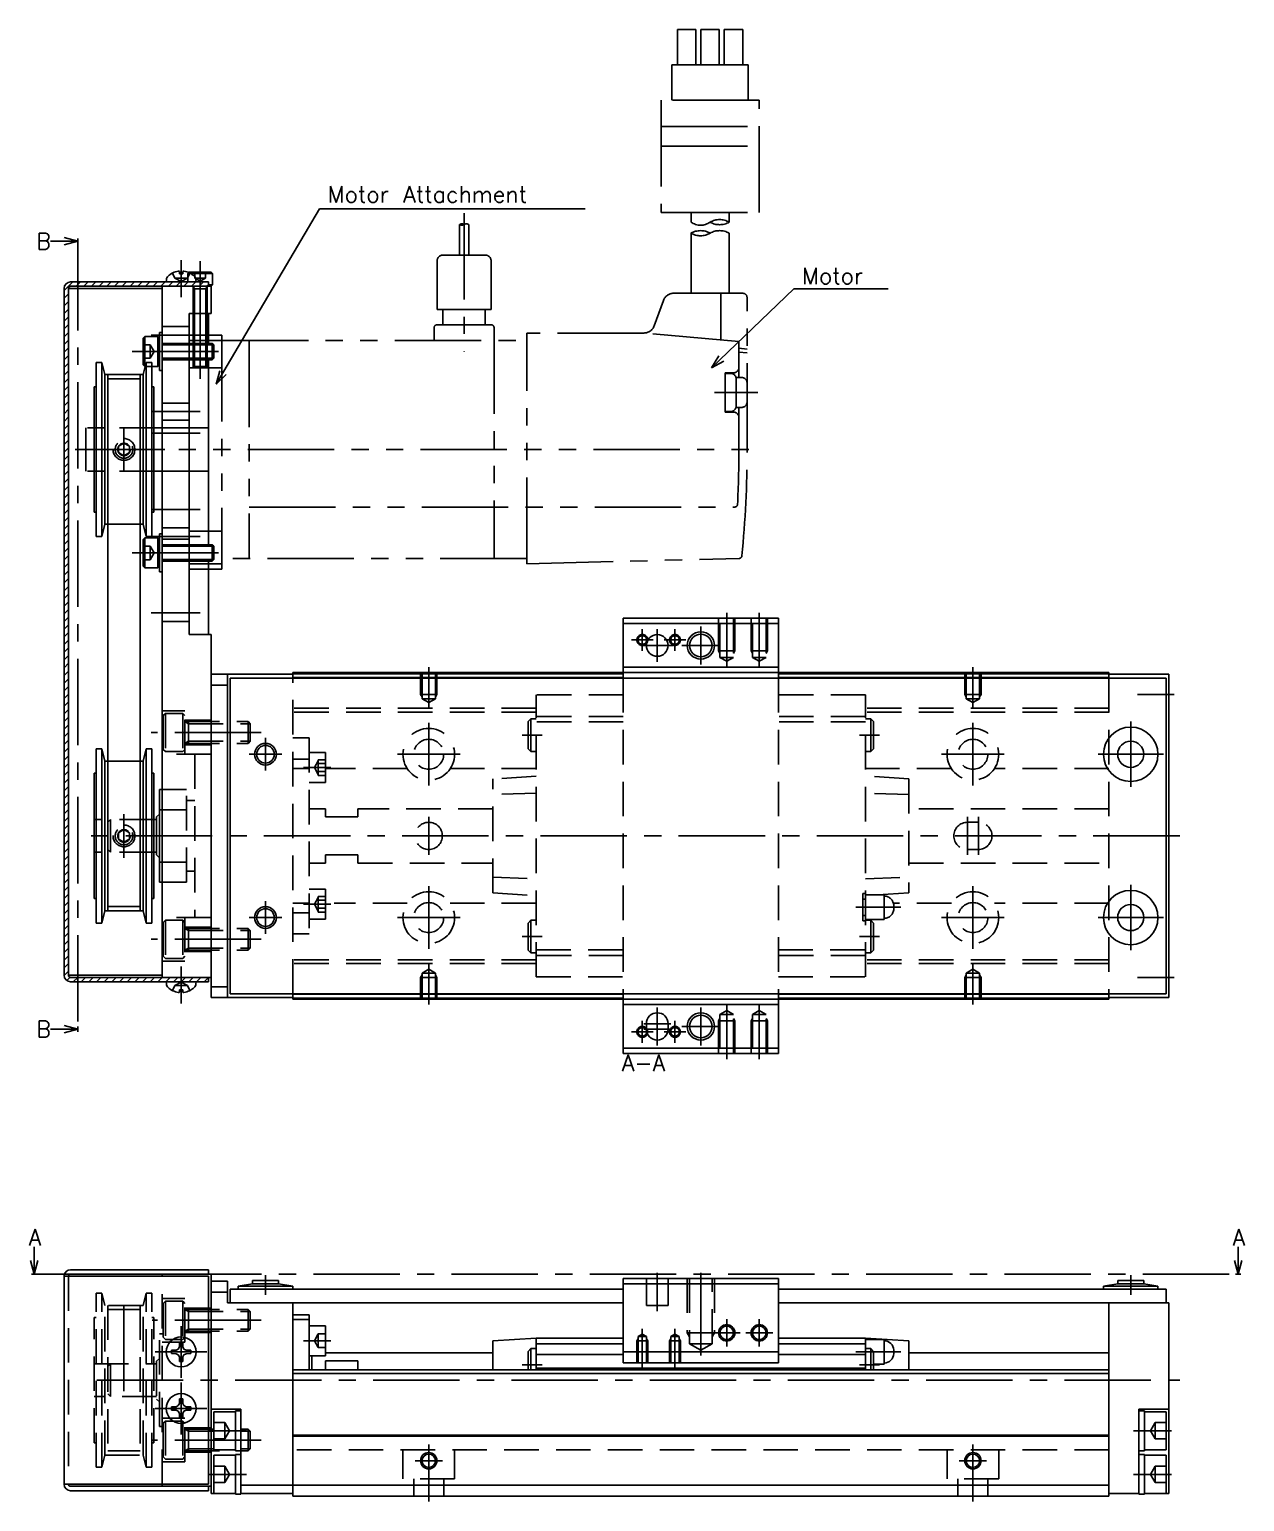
# Model space of a CAD drawing. Extents: x -2 to 470, y 292 to 579.
# Drawn here: x 246.4 to 469.7, y 309 to 579.5 of the extents above; entities that cross this region are included whole.
import ezdxf

# ---------------------------------------------------------------- set-up
doc = ezdxf.new("R2010")
doc.units = 0
doc.header["$LTSCALE"] = 0.5
for name, pattern in [('CENTER', [50.8, 31.75, -6.35, 6.35, -6.35]), ('DASHED', [19.05, 12.7, -6.35]), ('PHANTOM', [63.5, 31.75, -6.35, 6.35, -6.35, 6.35, -6.35])]:
    doc.linetypes.add(name, pattern=pattern)
doc.layers.get('0').update_dxf_attribs({"linetype": 'CONTINUOUS'})
for name, color, linetype in [('MSM_CENTER', 1, 'CENTER'), ('MSM_CONTINUOUS', 7, 'CONTINUOUS'), ('MSM_DASHED', 4, 'DASHED'), ('MSM_IMAGINARY', 6, 'PHANTOM'), ('MSM_NARROW', 5, 'CONTINUOUS'), ('MSM_PART_NUMBER', 7, 'CONTINUOUS')]:
    doc.layers.add(name, color=color, linetype=linetype)
doc.styles.get("Standard").update_dxf_attribs({"font": 'txt.shx', "height": 3, "bigfont": 'bigfont.shx'})

msp = doc.modelspace()

# ---------------------------------------------------------------- linework, layer by layer
for p, q in [((280.26, 325.5), (280.26, 318.5)), ((280.26, 317.5), (280.26, 310.5))]:
    msp.add_line(p, q)
at = {"layer": 'MSM_CENTER'}
for p, q in [((255.26, 540.06), (255.26, 396.3)), ((274.26, 537.06), (274.26, 530.3)), ((277.76, 536.9), (277.76, 515.3)), ((277.76, 523.3), (268.76, 523.3)), ((265.26, 520.3), (282.26, 520.3)), ((277.76, 509.3), (268.76, 509.3)), ((263.76, 506.3), (263.76, 498.3)), ((277.76, 505.3), (268.76, 505.3)), ((256.26, 502.3), (271.26, 502.3)), ((277.76, 491.3), (268.76, 491.3)), ((277.76, 486.3), (268.76, 486.3)), ((265.26, 483.3), (282.26, 483.3)), ((277.76, 472.3), (268.76, 472.3)), ((374.51, 462.39), (374.51, 472.3)), ((374.51, 471.7), (374.51, 462.99)), ((380.51, 462.39), (380.51, 472.3)), ((380.51, 471.7), (380.51, 462.99)), ((359.01, 465.3), (359.01, 469.3)), ((361.76, 463.3), (361.76, 469.3)), ((361.76, 464.2), (361.76, 468.4)), ((365.01, 465.3), (365.01, 469.3)), ((369.76, 462.8), (369.76, 469.8)), ((369.76, 463.67), (369.76, 468.92)), ((361.01, 467.3), (357.01, 467.3)), ((358.76, 466.3), (364.76, 466.3)), ((359.66, 466.3), (363.86, 466.3)), ((367.01, 467.3), (363.01, 467.3)), ((366.26, 466.3), (373.26, 466.3)), ((367.14, 466.3), (372.39, 466.3)), ((319.76, 462.3), (319.76, 454.79)), ((419.76, 462.3), (419.76, 454.79)), ((450.01, 457.3), (456.76, 457.3)), ((319.76, 452.05), (319.76, 440.55)), ((419.76, 452.05), (419.76, 440.55)), ((448.76, 440.3), (448.76, 452.3)), ((288.96, 450.3), (268.76, 450.3)), ((289.76, 443.3), (289.76, 449.3)), ((336.94, 449.8), (340.59, 449.8)), ((398.94, 449.8), (402.59, 449.8)), ((286.76, 446.3), (292.76, 446.3)), ((314.01, 446.3), (325.51, 446.3)), ((414.01, 446.3), (425.51, 446.3)), ((442.76, 446.3), (454.76, 446.3)), ((296.76, 443.85), (301.76, 443.85)), ((263.76, 435.3), (263.76, 427.3)), ((319.76, 427.8), (319.76, 434.8)), ((418.76, 427.8), (418.76, 434.8)), ((420.76, 427.8), (420.76, 434.8)), ((457.76, 431.3), (256.26, 431.3)), ((319.76, 410.55), (319.76, 422.05)), ((419.76, 410.55), (419.76, 422.05)), ((448.76, 410.3), (448.76, 422.3)), ((289.76, 419.3), (289.76, 413.3)), ((296.76, 418.74), (301.76, 418.74)), ((398.23, 418.2), (406.5, 418.2)), ((286.76, 416.3), (292.76, 416.3)), ((314.01, 416.3), (325.51, 416.3)), ((414.01, 416.3), (425.51, 416.3)), ((442.76, 416.3), (454.76, 416.3)), ((288.96, 412.3), (268.76, 412.3)), ((336.94, 412.8), (340.59, 412.8)), ((398.94, 412.8), (402.59, 412.8)), ((274.26, 400.54), (274.26, 407.3)), ((319.76, 400.3), (319.76, 407.81)), ((419.76, 400.3), (419.76, 407.81)), ((450.01, 405.3), (456.76, 405.3)), ((361.76, 392.8), (361.76, 399.8)), ((361.76, 393.7), (361.76, 398.9)), ((369.76, 392.8), (369.76, 399.8)), ((369.76, 393.67), (369.76, 398.92)), ((374.51, 400.21), (374.51, 390.3)), ((374.51, 399.61), (374.51, 390.9)), ((380.51, 400.21), (380.51, 390.3)), ((380.51, 399.61), (380.51, 390.9)), ((361.01, 395.3), (357.01, 395.3)), ((359.01, 393.3), (359.01, 397.3)), ((359.26, 396.8), (364.26, 396.8)), ((359.26, 395.8), (364.26, 395.8)), ((359.66, 396.8), (363.86, 396.8)), ((359.66, 395.8), (363.86, 395.8)), ((367.01, 395.3), (363.01, 395.3)), ((365.01, 393.3), (365.01, 397.3)), ((366.26, 396.3), (373.26, 396.3)), ((367.14, 396.3), (372.39, 396.3)), ((247.76, 350.8), (468.5, 350.8)), ((289.76, 350.6), (289.76, 347)), ((361.76, 344), (361.76, 351)), ((361.76, 350.25), (361.76, 344.75)), ((369.76, 351), (369.76, 335.81)), ((369.76, 350.66), (369.76, 336.15)), ((448.76, 350.6), (448.76, 347)), ((263.76, 329.3), (263.76, 347.05)), ((288.96, 342.3), (268.96, 342.3)), ((274.26, 341.25), (274.26, 331.75)), ((374.51, 337.5), (374.51, 342.5)), ((380.51, 337.5), (380.51, 342.5)), ((296.76, 338.55), (301.76, 338.55)), ((359.01, 340.76), (359.01, 333.5)), ((365.01, 340.76), (365.01, 333.5)), ((372.01, 340), (377.01, 340)), ((378.01, 340), (383.01, 340)), ((279.01, 336.5), (269.51, 336.5)), ((398.23, 336.5), (406.5, 336.5)), ((336.94, 334.1), (340.59, 334.1)), ((398.94, 334.1), (402.59, 334.1)), ((258.76, 331.3), (457.76, 331.3)), ((274.26, 330.85), (274.26, 321.35)), ((279.01, 326.1), (269.51, 326.1)), ((279.26, 322), (286.26, 322)), ((456.26, 322), (449.26, 322)), ((288.96, 320.3), (268.96, 320.3)), ((319.76, 319.5), (319.76, 309)), ((419.76, 319.5), (419.76, 309)), ((317.26, 316.5), (322.26, 316.5)), ((417.26, 316.5), (422.26, 316.5)), ((279.26, 314), (286.26, 314)), ((456.26, 314), (449.26, 314))]:
    msp.add_line(p, q, dxfattribs=at)
at = {"layer": 'MSM_CONTINUOUS'}
for p, q in [((252.76, 541.23), (255.26, 540.56)), ((255.26, 541.06), (255.26, 540.06)), ((255.26, 540.56), (250.26, 540.56)), ((255.26, 540.56), (252.76, 539.89)), ((279.26, 533.1), (253.96, 533.1)), ((271.55, 533.5), (271.51, 533.1)), ((273.93, 534.98), (273.95, 534.6)), ((273.95, 534.6), (274.58, 534.6)), ((274.59, 534.98), (274.58, 534.6)), ((275.67, 534.81), (275.76, 534.9)), ((275.76, 534.9), (279.76, 534.9)), ((280.01, 534.65), (275.98, 534.65)), ((276.98, 533.5), (277.01, 533.1)), ((279.26, 533.1), (279.26, 532.3)), ((279.76, 534.9), (280.01, 534.65)), ((280.01, 534.65), (280.01, 532.55)), ((252.76, 531.9), (252.76, 405.7)), ((253.56, 531.9), (253.56, 405.7)), ((253.56, 531.9), (270.76, 531.9)), ((279.76, 532.3), (253.96, 532.3)), ((270.76, 405.3), (270.76, 532.3)), ((280.01, 532.55), (279.26, 532.55)), ((279.76, 532.3), (280.01, 532.55)), ((279.76, 532.3), (279.76, 527.3)), ((275.76, 527.3), (279.76, 527.3)), ((275.76, 527.3), (275.76, 468.3)), ((276.46, 527.3), (276.46, 521.8)), ((279.06, 527.3), (279.06, 521.8)), ((279.26, 527.3), (279.26, 521.8)), ((267.26, 522.75), (267.56, 523.05)), ((267.26, 522.75), (267.26, 517.85)), ((267.56, 523.05), (269.96, 523.05)), ((267.56, 523.05), (267.56, 517.55)), ((269.96, 517.55), (269.96, 523.05)), ((270.26, 522.75), (269.96, 523.05)), ((270.76, 523.8), (270.26, 523.8)), ((270.26, 516.8), (270.26, 523.8)), ((275.76, 521.8), (279.99, 521.8)), ((279.99, 518.8), (279.99, 521.8)), ((279.99, 521.8), (280.26, 521.53)), ((280.26, 521.53), (280.26, 519.07)), ((258.62, 518.3), (258.62, 486.3)), ((259.66, 518.3), (258.62, 518.3)), ((259.66, 518.3), (259.66, 486.3)), ((260.26, 516.05), (259.66, 518.3)), ((267.86, 518.3), (267.26, 516.05)), ((267.56, 517.55), (267.26, 517.85)), ((267.56, 517.55), (267.66, 517.55)), ((267.86, 518.3), (267.86, 486.3)), ((268.9, 518.3), (267.86, 518.3)), ((268.9, 518.3), (268.9, 486.3)), ((268.9, 517.55), (269.96, 517.55)), ((270.26, 517.85), (269.96, 517.55)), ((270.26, 516.8), (270.76, 516.8)), ((275.76, 518.8), (279.99, 518.8)), ((276.46, 518.8), (276.46, 517.54)), ((279.06, 517.54), (276.46, 517.54)), ((276.7, 517.3), (276.46, 517.54)), ((278.82, 517.3), (276.7, 517.3)), ((278.82, 517.3), (279.06, 517.54)), ((279.06, 518.8), (279.06, 517.54)), ((279.26, 518.8), (279.26, 484.8)), ((280.26, 519.07), (279.99, 518.8)), ((267.26, 516.05), (260.26, 516.05)), ((260.26, 516.05), (260.26, 488.55)), ((260.76, 516.05), (260.76, 417.55)), ((266.76, 516.05), (266.76, 417.55)), ((267.26, 516.05), (267.26, 488.55)), ((258.26, 513.8), (258.26, 490.8)), ((258.62, 513.8), (258.26, 513.8)), ((269.26, 513.8), (268.9, 513.8)), ((269.26, 513.8), (269.26, 490.8)), ((258.26, 490.8), (258.62, 490.8)), ((268.9, 490.8), (269.26, 490.8)), ((259.66, 486.3), (260.26, 488.55)), ((260.26, 488.55), (260.76, 488.55)), ((266.76, 488.55), (267.26, 488.55)), ((267.26, 488.55), (267.86, 486.3)), ((258.62, 486.3), (259.66, 486.3)), ((267.26, 485.75), (267.56, 486.05)), ((267.26, 485.75), (267.26, 480.85)), ((267.56, 486.05), (269.96, 486.05)), ((267.56, 486.05), (267.56, 480.55)), ((267.86, 486.3), (268.9, 486.3)), ((269.96, 480.55), (269.96, 486.05)), ((270.26, 485.75), (269.96, 486.05)), ((270.76, 486.8), (270.26, 486.8)), ((270.26, 479.8), (270.26, 486.8)), ((275.76, 484.8), (279.99, 484.8)), ((279.99, 481.8), (279.99, 484.8)), ((279.99, 484.8), (280.26, 484.53)), ((280.26, 484.53), (280.26, 482.07)), ((275.76, 481.8), (279.99, 481.8)), ((279.26, 481.8), (279.26, 468.3)), ((280.26, 482.07), (279.99, 481.8)), ((267.56, 480.55), (267.26, 480.85)), ((267.56, 480.55), (269.96, 480.55)), ((270.26, 480.85), (269.96, 480.55)), ((270.26, 479.8), (270.76, 479.8)), ((355.51, 460.3), (355.51, 471.3)), ((355.51, 471.3), (384.01, 471.3)), ((384.01, 460.3), (384.01, 471.3)), ((275.76, 468.3), (279.76, 468.3)), ((279.76, 468.3), (279.76, 401.6)), ((355.51, 470.3), (384.01, 470.3)), ((294.76, 461), (279.76, 461)), ((282.76, 461), (282.76, 401.6)), ((455.26, 460.3), (283.26, 460.3)), ((283.26, 402.3), (283.26, 460.3)), ((444.76, 461.3), (294.76, 461.3)), ((294.76, 460.3), (294.76, 461.3)), ((355.51, 461.1), (294.76, 461.1)), ((355.51, 460.4), (294.76, 460.4)), ((355.51, 462.3), (384.01, 462.3)), ((444.76, 461.1), (384.01, 461.1)), ((444.76, 460.4), (384.01, 460.4)), ((444.76, 461.3), (444.76, 460.3)), ((455.76, 461), (444.76, 461)), ((455.26, 402.3), (455.26, 460.3)), ((455.76, 461), (455.76, 401.6)), ((282.76, 459), (279.76, 459)), ((258.62, 447.3), (258.62, 415.3)), ((259.66, 447.3), (258.62, 447.3)), ((259.66, 447.3), (259.66, 415.3)), ((260.26, 445.05), (259.66, 447.3)), ((267.86, 447.3), (267.26, 445.05)), ((267.86, 447.3), (267.86, 415.3)), ((268.9, 447.3), (267.86, 447.3)), ((268.9, 447.3), (268.9, 415.3)), ((260.26, 445.05), (260.26, 417.55)), ((260.76, 445.05), (260.26, 445.05)), ((267.26, 445.05), (266.76, 445.05)), ((267.26, 445.05), (267.26, 417.55)), ((258.26, 442.8), (258.26, 419.8)), ((258.62, 442.8), (258.26, 442.8)), ((269.26, 442.8), (268.9, 442.8)), ((269.26, 442.8), (269.26, 419.8)), ((270.76, 439.8), (270.26, 439.8)), ((270.26, 422.8), (270.26, 439.8)), ((270.26, 436.12), (270.76, 436.12)), ((269.26, 434.3), (269.76, 434.3)), ((270.26, 435.3), (269.76, 434.8)), ((269.76, 434.8), (269.76, 427.8)), ((269.76, 428.3), (269.26, 428.3)), ((269.76, 427.8), (270.26, 427.3)), ((270.26, 426.48), (270.76, 426.48)), ((270.76, 422.8), (270.26, 422.8)), ((258.26, 419.8), (258.62, 419.8)), ((268.9, 419.8), (269.26, 419.8)), ((259.66, 415.3), (260.26, 417.55)), ((260.26, 417.55), (267.26, 417.55)), ((267.26, 417.55), (267.86, 415.3)), ((258.62, 415.3), (259.66, 415.3)), ((267.86, 415.3), (268.9, 415.3)), ((253.56, 405.7), (270.76, 405.7)), ((253.96, 405.3), (279.76, 405.3)), ((253.96, 404.5), (279.26, 404.5)), ((271.55, 404.1), (271.51, 404.5)), ((276.98, 404.1), (277.01, 404.5)), ((279.26, 405.3), (279.26, 404.5)), ((282.76, 403.6), (279.76, 403.6)), ((273.93, 402.62), (273.95, 403)), ((274.58, 403), (273.95, 403)), ((274.59, 402.62), (274.58, 403)), ((294.76, 401.6), (279.76, 401.6)), ((455.26, 402.3), (283.26, 402.3)), ((294.76, 401.3), (294.76, 402.3)), ((355.51, 402.2), (294.76, 402.2)), ((355.51, 401.5), (294.76, 401.5)), ((444.76, 401.3), (294.76, 401.3)), ((355.51, 402.3), (355.51, 391.3)), ((384.01, 402.3), (384.01, 391.3)), ((444.76, 402.2), (384.01, 402.2)), ((444.76, 401.5), (384.01, 401.5)), ((444.76, 402.3), (444.76, 401.3)), ((455.76, 401.6), (444.76, 401.6)), ((355.51, 400.3), (384.01, 400.3)), ((255.26, 395.8), (250.26, 395.8)), ((252.76, 396.47), (255.26, 395.8)), ((255.26, 395.8), (252.76, 395.13)), ((255.26, 396.3), (255.26, 395.3)), ((359.76, 396.8), (359.76, 395.8)), ((363.76, 395.8), (363.76, 396.8)), ((355.51, 392.3), (384.01, 392.3)), ((355.51, 391.3), (384.01, 391.3)), ((247.26, 350.8), (247.26, 355.8)), ((468.5, 350.8), (468.5, 355.8)), ((247.26, 350.8), (246.59, 353.3)), ((247.93, 353.3), (247.26, 350.8)), ((468.5, 350.8), (467.83, 353.3)), ((469.17, 353.3), (468.5, 350.8)), ((247.76, 350.8), (246.76, 350.8)), ((252.76, 350.4), (279.26, 350.4)), ((252.76, 350.4), (252.76, 312.2)), ((253.96, 351.6), (279.26, 351.6)), ((253.96, 350.8), (279.76, 350.8)), ((270.76, 350.4), (270.76, 350.8)), ((279.26, 350.8), (279.26, 351.6)), ((279.26, 350.4), (279.26, 312.2)), ((279.76, 350.8), (279.76, 310.5)), ((282.76, 349.5), (279.76, 349.5)), ((282.76, 345.5), (282.76, 349.5)), ((287.36, 349), (284.76, 348.6)), ((287.36, 349.6), (287.36, 349)), ((292.16, 349.6), (287.36, 349.6)), ((292.16, 349), (287.36, 349)), ((292.16, 349), (292.16, 349.6)), ((294.76, 348.6), (292.16, 349)), ((355.51, 350), (384.01, 350)), ((355.51, 334.5), (355.51, 350)), ((355.51, 349), (384.01, 349)), ((384.01, 334.5), (384.01, 350)), ((446.36, 349), (443.76, 348.6)), ((446.36, 349.6), (446.36, 349)), ((451.16, 349.6), (446.36, 349.6)), ((451.16, 349), (446.36, 349)), ((451.16, 349), (451.16, 349.6)), ((453.76, 348.6), (451.16, 349)), ((469, 350.8), (468, 350.8)), ((282.76, 347.5), (279.76, 347.5)), ((355.51, 348), (283.26, 348)), ((283.26, 348), (283.26, 345.5)), ((284.76, 348.6), (284.76, 348)), ((294.76, 348.6), (284.76, 348.6)), ((294.76, 348), (294.76, 348.6)), ((455.26, 348), (384.01, 348)), ((443.76, 348.6), (443.76, 348)), ((453.76, 348.6), (443.76, 348.6)), ((453.76, 348), (453.76, 348.6)), ((455.26, 345.5), (455.26, 348)), ((355.51, 345.5), (282.76, 345.5)), ((294.76, 345.5), (294.76, 310)), ((455.76, 345.5), (384.01, 345.5)), ((444.76, 345.5), (444.76, 310)), ((455.76, 345.5), (455.76, 310.5)), ((297.76, 343.3), (294.76, 343.3)), ((297.76, 342.45), (294.76, 342.45)), ((297.76, 343.3), (297.76, 333.2)), ((300.76, 341.3), (297.76, 341.3)), ((300.76, 341.3), (300.76, 335.8)), ((273.93, 337.42), (273.95, 338.27)), ((274.59, 337.42), (274.58, 338.27)), ((331.51, 338.5), (339.51, 339)), ((331.51, 333.2), (331.51, 338.5)), ((339.51, 339), (355.51, 339)), ((339.51, 339), (339.51, 333.2)), ((384.01, 339), (400.01, 339)), ((400.01, 339), (400.01, 333.2)), ((400.01, 339), (408.01, 338.5)), ((403.46, 338.75), (400.01, 338.75)), ((403.46, 338.75), (403.46, 334.25)), ((408.01, 338.5), (408.01, 333.2)), ((273.34, 336.83), (272.49, 336.82)), ((273.34, 336.17), (272.49, 336.18)), ((273.34, 336.83), (273.74, 337.02)), ((273.34, 336.17), (273.74, 335.98)), ((273.93, 337.42), (273.74, 337.02)), ((273.93, 335.58), (273.74, 335.98)), ((273.93, 335.58), (273.95, 334.73)), ((274.59, 335.58), (274.58, 334.73)), ((274.59, 337.42), (274.78, 337.02)), ((274.59, 335.58), (274.78, 335.98)), ((275.19, 336.83), (274.78, 337.02)), ((275.19, 336.17), (274.78, 335.98)), ((275.19, 336.83), (276.03, 336.82)), ((275.19, 336.17), (276.03, 336.18)), ((297.76, 335.8), (300.76, 335.8)), ((298.26, 333.2), (298.26, 335.8)), ((300.76, 336.3), (331.51, 336.3)), ((338.51, 337.1), (338.01, 336.6)), ((338.01, 336.6), (338.01, 333.2)), ((339.51, 337.1), (338.51, 337.1)), ((338.51, 337.1), (338.51, 333.2)), ((339.51, 338), (355.51, 338)), ((339.51, 336), (355.51, 336)), ((355.51, 336.5), (384.01, 336.5)), ((384.01, 338), (400.01, 338)), ((384.01, 336), (400.01, 336)), ((401.01, 337.1), (400.01, 337.1)), ((401.51, 336.6), (401.01, 337.1)), ((401.01, 337.1), (401.01, 333.2)), ((401.51, 336.6), (401.51, 333.2)), ((405.21, 336.8), (405.21, 336.2)), ((408.01, 336.3), (444.76, 336.3)), ((444.76, 333.2), (294.76, 333.2)), ((300.76, 334.87), (306.76, 334.87)), ((300.76, 334.87), (300.76, 333.2)), ((306.76, 334.87), (306.76, 333.2)), ((339.51, 333.5), (400.01, 333.5)), ((355.51, 334.5), (384.01, 334.5)), ((401.51, 334.25), (403.46, 334.25)), ((444.76, 332.5), (294.76, 332.5)), ((273.93, 327.02), (273.95, 327.87)), ((274.59, 327.02), (274.58, 327.87)), ((273.34, 326.43), (272.49, 326.42)), ((273.34, 325.77), (272.49, 325.78)), ((273.34, 326.43), (273.74, 326.62)), ((273.34, 325.77), (273.74, 325.58)), ((273.93, 327.02), (273.74, 326.62)), ((273.93, 325.18), (273.74, 325.58)), ((273.93, 325.18), (273.95, 324.33)), ((274.59, 325.18), (274.58, 324.33)), ((274.59, 327.02), (274.78, 326.62)), ((274.59, 325.18), (274.78, 325.58)), ((275.19, 326.43), (274.78, 326.62)), ((275.19, 325.77), (274.78, 325.58)), ((275.19, 326.43), (276.03, 326.42)), ((275.19, 325.77), (276.03, 325.78)), ((285.26, 326), (279.76, 326)), ((284.26, 325.5), (280.26, 325.5)), ((285.26, 325.65), (284.26, 325.65)), ((284.26, 325.65), (284.26, 318.35)), ((285.26, 326), (285.26, 310.35)), ((455.76, 326), (450.26, 326)), ((450.26, 326), (450.26, 310.35)), ((451.26, 325.65), (450.26, 325.65)), ((451.26, 325.65), (451.26, 318.35)), ((455.26, 325.5), (451.26, 325.5)), ((455.26, 325.5), (455.26, 318.5)), ((444.76, 321.2), (294.76, 321.2)), ((444.76, 321), (294.76, 321)), ((280.26, 318.5), (284.26, 318.5)), ((284.26, 317.5), (280.26, 317.5)), ((284.26, 318.35), (285.26, 318.35)), ((285.26, 317.65), (284.26, 317.65)), ((284.26, 317.65), (284.26, 310.35)), ((450.26, 318.35), (451.26, 318.35)), ((451.26, 317.65), (450.26, 317.65)), ((451.26, 318.5), (455.26, 318.5)), ((451.26, 317.65), (451.26, 310.35)), ((455.26, 317.5), (451.26, 317.5)), ((455.26, 317.5), (455.26, 310.5)), ((252.76, 312.2), (279.26, 312.2)), ((253.96, 311.8), (279.76, 311.8)), ((270.76, 311.8), (270.76, 312.2)), ((279.26, 311), (279.26, 311.8)), ((444.76, 312), (285.26, 312)), ((253.96, 311), (279.26, 311)), ((284.26, 310.5), (279.76, 310.5)), ((284.26, 310.35), (285.26, 310.35)), ((294.76, 310.5), (285.26, 310.5)), ((444.76, 310), (294.76, 310)), ((450.26, 310.5), (444.76, 310.5)), ((450.26, 310.35), (451.26, 310.35)), ((451.26, 310.5), (455.76, 310.5))]:
    msp.add_line(p, q, dxfattribs=at)
for centre, radius in [((361.76, 466.3), 2), ((369.76, 466.3), 2.07), ((448.76, 446.3), 5), ((289.76, 446.3), 1.62), ((448.76, 446.3), 2.4), ((448.76, 416.3), 5), ((289.76, 416.3), 1.62), ((448.76, 416.3), 2.4), ((369.76, 396.3), 2.07), ((374.51, 340), 1.23), ((380.51, 340), 1.23), ((274.26, 336.5), 2.75), ((274.26, 326.1), 2.75), ((319.76, 316.5), 1.23), ((419.76, 316.5), 1.23)]:
    msp.add_circle(centre, radius, dxfattribs=at)
for centre, radius, start, end in [((253.96, 531.9), 1.2, 90, 180), ((272.54, 533.42), 1, 133.4267, 175), ((274.26, 531.6), 3.5, 98.5396, 133.4267), ((273.73, 534.78), 0.284, 44.1872, 87.0617), ((274.8, 534.78), 0.284, 92.9383, 135.8128), ((274.26, 531.6), 3.5, 46.5733, 81.4604), ((275.98, 533.42), 1, 5, 46.5733), ((253.96, 531.9), 0.4, 90, 180), ((253.96, 405.7), 1.2, 180, 270), ((253.96, 405.7), 0.4, 180, 270), ((272.54, 404.18), 1, 185, 226.5733), ((274.26, 406), 3.5, 226.5733, 261.4604), ((274.26, 406), 3.5, 278.5396, 313.4267), ((275.98, 404.18), 1, 313.4267, 355), ((273.73, 402.82), 0.284, 272.9383, 315.8128), ((274.8, 402.82), 0.284, 224.1872, 267.0617), ((361.76, 396.8), 2, 0, 180), ((361.76, 395.8), 2, 180, 0), ((253.96, 350.4), 1.2, 90, 180), ((253.96, 350.4), 0.4, 90, 180), ((274.26, 336.5), 1.8, 79.8876, 100.1124), ((403.46, 336.8), 1.75, 0, 90), ((274.26, 336.5), 1.8, 169.8876, 190.1124), ((274.26, 336.5), 1.8, 349.8876, 10.1124), ((403.46, 336.2), 1.75, 270, 0), ((274.26, 336.5), 1.8, 259.8876, 280.1124), ((274.26, 326.1), 1.8, 79.8876, 100.1124), ((274.26, 326.1), 1.8, 169.8876, 190.1124), ((274.26, 326.1), 1.8, 349.8876, 10.1124), ((274.26, 326.1), 1.8, 259.8876, 280.1124), ((253.96, 312.2), 1.2, 180, 270), ((253.96, 312.2), 0.4, 180, 270)]:
    msp.add_arc(centre, radius, start, end, dxfattribs=at)
at = {"layer": 'MSM_DASHED'}
for p, q in [((272.65, 534.71), (273.12, 533.77)), ((274.26, 533.17), (273.12, 533.77)), ((273.12, 533.77), (275.41, 533.77)), ((274.26, 533.17), (275.41, 533.77)), ((275.87, 534.71), (275.41, 533.77)), ((275.51, 534.65), (275.67, 534.81)), ((275.51, 534.65), (275.51, 533.1)), ((275.98, 534.65), (275.51, 534.65)), ((276.76, 533.8), (276.76, 534.9)), ((276.76, 533.8), (278.76, 533.8)), ((277.76, 533.22), (276.76, 533.8)), ((277.76, 534.9), (277.76, 533.8)), ((278.76, 533.8), (277.76, 533.22)), ((278.76, 533.8), (278.76, 534.9)), ((276.46, 532.2), (276.46, 527.3)), ((279.06, 531.81), (276.46, 531.81)), ((276.7, 531.81), (276.7, 527.3)), ((278.82, 531.81), (278.82, 527.3)), ((279.06, 532.2), (279.06, 527.3)), ((270.76, 524.9), (275.76, 524.9)), ((267.26, 521.55), (268.56, 521.55)), ((267.26, 520.3), (268.56, 520.3)), ((268.56, 521.55), (268.56, 519.05)), ((268.56, 521.55), (269.28, 520.3)), ((269.28, 520.3), (268.56, 519.05)), ((270.76, 521.8), (275.76, 521.8)), ((270.76, 521.55), (270.8, 521.53)), ((270.8, 521.8), (270.8, 518.8)), ((270.8, 521.53), (275.76, 521.53)), ((267.26, 519.05), (268.56, 519.05)), ((267.66, 517.55), (268.9, 517.55)), ((270.76, 519.05), (270.8, 519.07)), ((270.76, 518.8), (275.76, 518.8)), ((270.8, 519.07), (275.76, 519.07)), ((260.76, 515.29), (266.76, 515.29)), ((270.76, 510.8), (275.76, 510.8)), ((269.26, 506.3), (258.26, 506.3)), ((270.76, 507.7), (275.76, 507.7)), ((263.76, 503.45), (262.76, 502.88)), ((264.76, 502.88), (263.76, 503.45)), ((262.76, 502.88), (262.76, 501.72)), ((262.76, 501.72), (263.76, 501.15)), ((263.76, 501.15), (264.76, 501.72)), ((264.76, 501.72), (264.76, 502.88)), ((269.26, 498.3), (258.26, 498.3)), ((260.76, 488.55), (266.76, 488.55)), ((270.76, 487.9), (275.76, 487.9)), ((267.26, 484.55), (268.56, 484.55)), ((268.56, 484.55), (268.56, 482.05)), ((268.56, 484.55), (269.28, 483.3)), ((270.76, 485.8), (275.76, 485.8)), ((270.76, 484.8), (275.76, 484.8)), ((270.76, 484.55), (270.8, 484.53)), ((270.8, 484.8), (270.8, 481.8)), ((270.8, 484.53), (275.76, 484.53)), ((267.26, 483.3), (268.56, 483.3)), ((267.26, 482.05), (268.56, 482.05)), ((269.28, 483.3), (268.56, 482.05)), ((270.76, 482.05), (270.8, 482.07)), ((270.76, 481.8), (275.76, 481.8)), ((270.8, 482.07), (275.76, 482.07)), ((270.76, 470.7), (275.76, 470.7)), ((373.01, 471.3), (373.01, 465.3)), ((373.28, 464.1), (373.28, 471.3)), ((375.74, 471.3), (375.74, 464.1)), ((376.01, 471.3), (376.01, 465.3)), ((379.01, 471.3), (379.01, 465.3)), ((379.28, 464.1), (379.28, 471.3)), ((381.74, 471.3), (381.74, 464.1)), ((382.01, 471.3), (382.01, 465.3)), ((376.01, 465.3), (373.01, 465.3)), ((373.28, 464.83), (373.01, 465.3)), ((375.74, 464.83), (376.01, 465.3)), ((382.01, 465.3), (379.01, 465.3)), ((379.28, 464.83), (379.01, 465.3)), ((381.74, 464.83), (382.01, 465.3)), ((375.74, 464.1), (373.28, 464.1)), ((374.51, 463.39), (373.28, 464.1)), ((375.74, 464.1), (374.51, 463.39)), ((381.74, 464.1), (379.28, 464.1)), ((380.51, 463.39), (379.28, 464.1)), ((381.74, 464.1), (380.51, 463.39)), ((294.76, 402.3), (294.76, 460.3)), ((318.26, 461.3), (318.26, 457.3)), ((318.53, 456.5), (318.53, 461.3)), ((320.99, 461.3), (320.99, 456.5)), ((321.26, 461.3), (321.26, 457.3)), ((355.51, 460.3), (355.51, 402.3)), ((384.01, 460.3), (384.01, 402.3)), ((418.26, 461.3), (418.26, 457.3)), ((418.53, 456.5), (418.53, 461.3)), ((420.99, 461.3), (420.99, 456.5)), ((421.26, 461.3), (421.26, 457.3)), ((444.76, 460.3), (444.76, 402.3)), ((318.53, 456.83), (318.26, 457.3)), ((318.26, 457.3), (321.26, 457.3)), ((320.99, 456.83), (321.26, 457.3)), ((355.51, 457.2), (339.51, 457.2)), ((339.51, 405.4), (339.51, 457.2)), ((400.01, 457.2), (384.01, 457.2)), ((400.01, 405.4), (400.01, 457.2)), ((418.53, 456.83), (418.26, 457.3)), ((418.26, 457.3), (421.26, 457.3)), ((420.99, 456.83), (421.26, 457.3)), ((339.51, 454.75), (294.76, 454.75)), ((318.53, 456.5), (320.99, 456.5)), ((319.76, 455.79), (318.53, 456.5)), ((320.99, 456.5), (319.76, 455.79)), ((444.76, 454.75), (400.01, 454.75)), ((418.53, 456.5), (420.99, 456.5)), ((419.76, 455.79), (418.53, 456.5)), ((420.99, 456.5), (419.76, 455.79)), ((274.96, 454.3), (270.76, 454.3)), ((270.96, 453.4), (271.36, 453.8)), ((270.96, 453.4), (270.96, 447.2)), ((271.36, 453.8), (274.56, 453.8)), ((271.36, 453.8), (271.36, 446.8)), ((274.56, 453.8), (274.56, 446.8)), ((274.96, 453.4), (274.56, 453.8)), ((274.96, 446.3), (274.96, 454.3)), ((274.96, 452.55), (279.76, 452.55)), ((274.96, 452.3), (286.58, 452.3)), ((274.96, 452.3), (275.62, 451.92)), ((275.62, 452.3), (275.62, 448.3)), ((275.62, 451.92), (286.96, 451.92)), ((286.58, 448.3), (286.58, 452.3)), ((286.96, 451.92), (286.58, 452.3)), ((286.96, 448.68), (286.96, 451.92)), ((339.51, 454.05), (294.76, 454.05)), ((338.51, 452.8), (338.01, 452.3)), ((338.01, 452.3), (338.01, 447.3)), ((339.51, 452.8), (338.51, 452.8)), ((338.51, 452.8), (338.51, 446.8)), ((355.51, 453.25), (339.51, 453.25)), ((355.51, 452.25), (339.51, 452.25)), ((400.01, 453.25), (384.01, 453.25)), ((400.01, 452.25), (384.01, 452.25)), ((444.76, 454.05), (400.01, 454.05)), ((401.01, 452.8), (400.01, 452.8)), ((401.51, 452.3), (401.01, 452.8)), ((401.01, 452.8), (401.01, 446.8)), ((401.51, 452.3), (401.51, 447.3)), ((297.76, 449.3), (294.76, 449.3)), ((297.76, 449.3), (297.76, 413.3)), ((279.76, 446.3), (270.76, 446.3)), ((271.36, 446.8), (270.96, 447.2)), ((271.36, 446.8), (274.56, 446.8)), ((274.56, 446.8), (274.96, 447.2)), ((274.96, 448.3), (275.62, 448.68)), ((274.96, 448.3), (286.58, 448.3)), ((274.96, 448.05), (279.76, 448.05)), ((275.62, 448.68), (286.96, 448.68)), ((276.76, 446.3), (276.76, 416.3)), ((286.58, 448.3), (286.96, 448.68)), ((300.76, 446.6), (297.76, 446.6)), ((300.76, 446.6), (300.76, 441.1)), ((338.01, 447.3), (338.51, 446.8)), ((338.51, 446.8), (339.51, 446.8)), ((400.01, 446.8), (401.01, 446.8)), ((401.01, 446.8), (401.51, 447.3)), ((266.76, 445.05), (260.76, 445.05)), ((297.76, 445.43), (294.76, 445.43)), ((297.76, 443.68), (294.76, 443.68)), ((299.46, 445.1), (298.74, 443.85)), ((299.46, 442.6), (298.74, 443.85)), ((299.46, 445.3), (300.76, 445.3)), ((299.46, 445.3), (299.46, 442.41)), ((299.46, 444.58), (300.76, 444.58)), ((315.81, 443.66), (300.76, 443.66)), ((339.51, 443.66), (323.71, 443.66)), ((415.81, 443.66), (400.01, 443.66)), ((444.76, 443.66), (423.71, 443.66)), ((297.76, 441.1), (300.76, 441.1)), ((299.46, 443.13), (300.76, 443.13)), ((299.46, 442.41), (300.76, 442.41)), ((339.51, 442.3), (331.51, 441.77)), ((331.51, 420.83), (331.51, 441.77)), ((408.01, 441.77), (400.01, 442.3)), ((408.01, 441.77), (408.01, 420.83)), ((275.26, 439.8), (270.76, 439.8)), ((275.26, 422.8), (275.26, 439.8)), ((339.51, 439.16), (331.51, 438.9)), ((408.01, 438.9), (400.01, 439.16)), ((270.76, 436.12), (275.26, 436.12)), ((276.76, 437.8), (275.26, 437.8)), ((300.76, 436.3), (297.76, 436.3)), ((300.76, 436.3), (300.76, 434.8)), ((306.76, 436.3), (306.76, 434.8)), ((331.51, 436.3), (306.76, 436.3)), ((444.76, 436.3), (408.01, 436.3)), ((269.26, 434.3), (258.26, 434.3)), ((261.26, 434.3), (260.76, 433.8)), ((261.26, 428.3), (261.26, 434.3)), ((306.76, 434.8), (300.76, 434.8)), ((420.76, 433.8), (418.76, 433.8)), ((263.76, 432.45), (262.76, 431.88)), ((262.76, 431.88), (262.76, 430.72)), ((262.76, 430.72), (263.76, 430.15)), ((264.76, 431.88), (263.76, 432.45)), ((263.76, 430.15), (264.76, 430.72)), ((264.76, 430.72), (264.76, 431.88)), ((269.26, 428.3), (258.26, 428.3)), ((260.76, 428.8), (261.26, 428.3)), ((300.76, 427.8), (306.76, 427.8)), ((300.76, 427.8), (300.76, 426.3)), ((306.76, 427.8), (306.76, 426.3)), ((418.76, 428.8), (420.76, 428.8)), ((270.76, 426.48), (275.26, 426.48)), ((276.76, 424.8), (275.26, 424.8)), ((297.76, 426.3), (300.76, 426.3)), ((306.76, 426.3), (331.51, 426.3)), ((408.01, 426.3), (444.76, 426.3)), ((275.26, 422.8), (270.76, 422.8)), ((331.51, 423.7), (339.51, 423.44)), ((400.01, 423.44), (408.01, 423.7)), ((300.76, 421.49), (297.76, 421.49)), ((299.46, 419.99), (298.74, 418.74)), ((299.46, 420.19), (300.76, 420.19)), ((299.46, 420.19), (299.46, 417.3)), ((299.46, 419.47), (300.76, 419.47)), ((300.76, 421.49), (300.76, 415.99)), ((331.51, 420.83), (339.51, 420.3)), ((399.51, 420.7), (400.01, 420.7)), ((399.51, 415.7), (399.51, 420.7)), ((400.01, 419.7), (399.51, 419.7)), ((403.46, 420.45), (400.01, 420.45)), ((402.27, 420.45), (408.01, 420.83)), ((403.46, 420.45), (403.46, 415.95)), ((260.76, 418.31), (266.76, 418.31)), ((297.76, 418.92), (294.76, 418.92)), ((297.76, 417.17), (294.76, 417.17)), ((299.46, 417.49), (298.74, 418.74)), ((299.46, 418.02), (300.76, 418.02)), ((299.46, 417.3), (300.76, 417.3)), ((315.81, 418.94), (302.36, 418.94)), ((339.51, 418.94), (323.71, 418.94)), ((399.51, 416.7), (400.01, 416.7)), ((415.81, 418.94), (405.15, 418.94)), ((405.21, 418.5), (405.21, 417.9)), ((444.76, 418.94), (423.71, 418.94)), ((279.76, 416.3), (270.76, 416.3)), ((270.96, 415.4), (271.36, 415.8)), ((270.96, 415.4), (270.96, 409.2)), ((271.36, 415.8), (274.56, 415.8)), ((271.36, 415.8), (271.36, 408.8)), ((274.56, 415.8), (274.56, 408.8)), ((274.96, 415.4), (274.56, 415.8)), ((274.96, 416.3), (274.96, 408.3)), ((274.96, 414.55), (279.76, 414.55)), ((274.96, 414.3), (286.58, 414.3)), ((274.96, 414.3), (275.62, 413.92)), ((275.62, 414.3), (275.62, 410.3)), ((275.62, 413.92), (286.96, 413.92)), ((286.58, 410.3), (286.58, 414.3)), ((286.96, 413.92), (286.58, 414.3)), ((286.96, 410.68), (286.96, 413.92)), ((297.76, 415.99), (300.76, 415.99)), ((338.51, 415.8), (338.01, 415.3)), ((338.01, 415.3), (338.01, 410.3)), ((338.51, 415.8), (338.51, 409.8)), ((339.51, 415.8), (338.51, 415.8)), ((399.51, 415.7), (400.01, 415.7)), ((400.01, 415.95), (403.46, 415.95)), ((401.01, 415.8), (400.01, 415.8)), ((401.01, 415.8), (401.01, 409.8)), ((401.51, 415.3), (401.01, 415.8)), ((401.51, 415.3), (401.51, 410.3)), ((294.76, 413.3), (297.76, 413.3)), ((271.36, 408.8), (270.96, 409.2)), ((271.36, 408.8), (274.56, 408.8)), ((274.56, 408.8), (274.96, 409.2)), ((274.96, 410.3), (275.62, 410.68)), ((274.96, 410.3), (286.58, 410.3)), ((274.96, 410.05), (279.76, 410.05)), ((275.62, 410.68), (286.96, 410.68)), ((286.58, 410.3), (286.96, 410.68)), ((339.51, 408.55), (294.76, 408.55)), ((338.01, 410.3), (338.51, 409.8)), ((338.51, 409.8), (339.51, 409.8)), ((339.51, 410.35), (355.51, 410.35)), ((355.51, 409.35), (339.51, 409.35)), ((384.01, 410.35), (400.01, 410.35)), ((400.01, 409.35), (384.01, 409.35)), ((400.01, 409.8), (401.01, 409.8)), ((444.76, 408.55), (400.01, 408.55)), ((401.01, 409.8), (401.51, 410.3)), ((274.96, 408.3), (270.76, 408.3)), ((339.51, 407.85), (294.76, 407.85)), ((318.53, 405.77), (318.26, 405.3)), ((319.76, 406.81), (318.53, 406.1)), ((318.53, 406.1), (318.53, 401.3)), ((318.53, 406.1), (320.99, 406.1)), ((320.99, 406.1), (319.76, 406.81)), ((320.99, 401.3), (320.99, 406.1)), ((320.99, 405.77), (321.26, 405.3)), ((444.76, 407.85), (400.01, 407.85)), ((418.53, 405.77), (418.26, 405.3)), ((419.76, 406.81), (418.53, 406.1)), ((418.53, 406.1), (418.53, 401.3)), ((418.53, 406.1), (420.99, 406.1)), ((420.99, 406.1), (419.76, 406.81)), ((420.99, 401.3), (420.99, 406.1)), ((420.99, 405.77), (421.26, 405.3)), ((272.65, 402.89), (273.12, 403.83)), ((274.26, 404.43), (273.12, 403.83)), ((275.41, 403.83), (273.12, 403.83)), ((274.26, 404.43), (275.41, 403.83)), ((275.87, 402.89), (275.41, 403.83)), ((318.26, 401.3), (318.26, 405.3)), ((318.26, 405.3), (321.26, 405.3)), ((321.26, 401.3), (321.26, 405.3)), ((339.51, 405.4), (355.51, 405.4)), ((384.01, 405.4), (400.01, 405.4)), ((418.26, 401.3), (418.26, 405.3)), ((418.26, 405.3), (421.26, 405.3)), ((421.26, 401.3), (421.26, 405.3)), ((373.28, 397.77), (373.01, 397.3)), ((374.51, 399.21), (373.28, 398.5)), ((375.74, 398.5), (373.28, 398.5)), ((373.28, 398.5), (373.28, 391.3)), ((375.74, 398.5), (374.51, 399.21)), ((375.74, 391.3), (375.74, 398.5)), ((375.74, 397.77), (376.01, 397.3)), ((379.28, 397.77), (379.01, 397.3)), ((380.51, 399.21), (379.28, 398.5)), ((381.74, 398.5), (379.28, 398.5)), ((379.28, 398.5), (379.28, 391.3)), ((381.74, 398.5), (380.51, 399.21)), ((381.74, 391.3), (381.74, 398.5)), ((381.74, 397.77), (382.01, 397.3)), ((376.01, 397.3), (373.01, 397.3)), ((373.01, 391.3), (373.01, 397.3)), ((376.01, 391.3), (376.01, 397.3)), ((382.01, 397.3), (379.01, 397.3)), ((379.01, 391.3), (379.01, 397.3)), ((382.01, 391.3), (382.01, 397.3)), ((253.56, 350.4), (253.56, 312.2)), ((270.76, 312.2), (270.76, 350.4)), ((359.76, 345), (359.76, 350)), ((363.76, 345), (363.76, 350)), ((367.26, 350), (367.26, 340)), ((367.69, 350), (367.69, 338)), ((371.83, 338), (371.83, 350)), ((372.26, 350), (372.26, 340)), ((259.66, 347.3), (258.62, 347.3)), ((258.62, 315.3), (258.62, 347.3)), ((259.66, 315.3), (259.66, 347.3)), ((260.26, 345.05), (259.66, 347.3)), ((267.86, 347.3), (267.26, 345.05)), ((268.9, 347.3), (267.86, 347.3)), ((267.86, 315.3), (267.86, 347.3)), ((268.9, 315.3), (268.9, 347.3)), ((274.96, 346.3), (270.76, 346.3)), ((274.96, 338.3), (274.96, 346.3)), ((267.26, 345.05), (260.26, 345.05)), ((260.26, 317.55), (260.26, 345.05)), ((260.76, 345.05), (260.76, 317.55)), ((260.76, 344.29), (266.76, 344.29)), ((266.76, 345.05), (266.76, 317.55)), ((267.26, 317.55), (267.26, 345.05)), ((270.96, 345.4), (271.36, 345.8)), ((270.96, 345.4), (270.96, 339.2)), ((271.36, 345.8), (271.36, 338.8)), ((271.36, 345.8), (274.56, 345.8)), ((274.96, 345.4), (274.56, 345.8)), ((274.56, 345.8), (274.56, 338.8)), ((274.96, 344.55), (279.76, 344.55)), ((274.96, 344.3), (286.58, 344.3)), ((274.96, 344.3), (275.62, 343.92)), ((275.62, 344.3), (275.62, 340.3)), ((275.62, 343.92), (286.96, 343.92)), ((286.58, 340.3), (286.58, 344.3)), ((286.96, 343.92), (286.58, 344.3)), ((286.96, 340.68), (286.96, 343.92)), ((359.76, 345), (363.76, 345)), ((258.26, 319.8), (258.26, 342.8)), ((258.62, 342.8), (258.26, 342.8)), ((269.26, 342.8), (268.9, 342.8)), ((269.26, 319.8), (269.26, 342.8)), ((270.76, 339.8), (270.26, 339.8)), ((270.26, 322.8), (270.26, 339.8)), ((274.96, 338.3), (270.76, 338.3)), ((271.36, 338.8), (270.96, 339.2)), ((271.36, 338.8), (274.56, 338.8)), ((274.56, 338.8), (274.96, 339.2)), ((274.96, 340.3), (275.62, 340.68)), ((274.96, 340.3), (286.58, 340.3)), ((274.96, 340.05), (279.76, 340.05)), ((275.62, 340.68), (286.96, 340.68)), ((286.58, 340.3), (286.96, 340.68)), ((299.46, 339.8), (298.74, 338.55)), ((299.46, 337.3), (298.74, 338.55)), ((299.46, 339.8), (300.76, 339.8)), ((299.46, 339.8), (299.46, 337.3)), ((299.46, 338.55), (300.76, 338.55)), ((358.23, 338.87), (358.01, 338.5)), ((360.01, 338.5), (358.01, 338.5)), ((358.01, 334.5), (358.01, 338.5)), ((359.01, 339.76), (358.23, 339.31)), ((359.79, 339.31), (358.23, 339.31)), ((358.23, 339.31), (358.23, 334.5)), ((359.79, 339.31), (359.01, 339.76)), ((359.79, 334.5), (359.79, 339.31)), ((359.79, 338.87), (360.01, 338.5)), ((360.01, 334.5), (360.01, 338.5)), ((364.23, 338.87), (364.01, 338.5)), ((366.01, 338.5), (364.01, 338.5)), ((364.01, 334.5), (364.01, 338.5)), ((365.01, 339.76), (364.23, 339.31)), ((365.79, 339.31), (364.23, 339.31)), ((364.23, 339.31), (364.23, 334.5)), ((365.79, 339.31), (365.01, 339.76)), ((365.79, 334.5), (365.79, 339.31)), ((365.79, 338.87), (366.01, 338.5)), ((366.01, 334.5), (366.01, 338.5)), ((372.26, 340), (367.26, 340)), ((367.69, 339.25), (367.26, 340)), ((371.83, 339.25), (372.26, 340)), ((299.46, 337.3), (300.76, 337.3)), ((371.83, 338), (367.69, 338)), ((367.69, 338), (369.76, 336.81)), ((369.76, 336.81), (371.83, 338)), ((258.26, 334.3), (269.76, 334.3)), ((261.26, 334.3), (260.76, 333.8)), ((261.26, 328.3), (261.26, 334.3)), ((270.26, 335.3), (269.76, 334.8)), ((269.76, 334.8), (269.76, 327.8)), ((269.76, 328.3), (258.26, 328.3)), ((260.76, 328.8), (261.26, 328.3)), ((269.76, 327.8), (270.26, 327.3)), ((270.76, 322.8), (270.26, 322.8)), ((274.96, 324.3), (270.76, 324.3)), ((270.96, 323.4), (271.36, 323.8)), ((270.96, 323.4), (270.96, 317.2)), ((271.36, 323.8), (271.36, 316.8)), ((271.36, 323.8), (274.56, 323.8)), ((274.96, 323.4), (274.56, 323.8)), ((274.56, 323.8), (274.56, 316.8)), ((274.96, 316.3), (274.96, 324.3)), ((274.96, 322.55), (279.76, 322.55)), ((274.96, 322.3), (280.26, 322.3)), ((274.96, 322.3), (275.62, 321.92)), ((275.62, 322.3), (275.62, 318.3)), ((275.62, 321.92), (280.26, 321.92)), ((282.26, 323.5), (280.26, 323.5)), ((282.26, 322), (280.26, 322)), ((282.26, 320.5), (282.26, 323.5)), ((282.26, 323.5), (283.13, 322)), ((282.26, 320.5), (283.13, 322)), ((285.26, 322.3), (286.58, 322.3)), ((285.26, 321.92), (286.96, 321.92)), ((286.58, 318.3), (286.58, 322.3)), ((286.58, 322.3), (286.96, 321.92)), ((286.96, 318.68), (286.96, 321.92)), ((453.26, 323.5), (452.4, 322)), ((453.26, 320.5), (452.4, 322)), ((453.26, 320.5), (453.26, 323.5)), ((453.26, 323.5), (455.26, 323.5)), ((453.26, 322), (455.26, 322)), ((258.26, 319.8), (258.62, 319.8)), ((268.9, 319.8), (269.26, 319.8)), ((282.26, 320.5), (280.26, 320.5)), ((453.26, 320.5), (455.26, 320.5)), ((259.66, 315.3), (260.26, 317.55)), ((260.26, 317.55), (267.26, 317.55)), ((260.76, 318.31), (266.76, 318.31)), ((267.26, 317.55), (267.86, 315.3)), ((271.36, 316.8), (270.96, 317.2)), ((271.36, 316.8), (274.56, 316.8)), ((274.56, 316.8), (274.96, 317.2)), ((274.96, 318.3), (275.62, 318.68)), ((274.96, 318.3), (286.58, 318.3)), ((274.96, 318.05), (279.76, 318.05)), ((275.62, 318.68), (280.26, 318.68)), ((285.26, 318.68), (286.96, 318.68)), ((286.58, 318.3), (286.96, 318.68)), ((444.76, 318.5), (294.76, 318.5)), ((315.01, 318.5), (315.01, 313.2)), ((324.51, 313.2), (324.51, 318.5)), ((415.01, 318.5), (415.01, 313.2)), ((424.51, 313.2), (424.51, 318.5)), ((258.62, 315.3), (259.66, 315.3)), ((267.86, 315.3), (268.9, 315.3)), ((274.96, 316.3), (270.76, 316.3)), ((282.26, 315.5), (280.26, 315.5)), ((282.26, 314), (280.26, 314)), ((282.26, 312.5), (282.26, 315.5)), ((282.26, 315.5), (283.13, 314)), ((282.26, 312.5), (283.13, 314)), ((453.26, 315.5), (452.4, 314)), ((453.26, 312.5), (452.4, 314)), ((453.26, 312.5), (453.26, 315.5)), ((453.26, 315.5), (455.26, 315.5)), ((453.26, 314), (455.26, 314)), ((282.26, 312.5), (280.26, 312.5)), ((324.51, 313.2), (315.01, 313.2)), ((317.01, 313.2), (317.01, 310)), ((322.51, 310), (322.51, 313.2)), ((424.51, 313.2), (415.01, 313.2)), ((417.01, 313.2), (417.01, 310)), ((422.51, 310), (422.51, 313.2)), ((453.26, 312.5), (455.26, 312.5))]:
    msp.add_line(p, q, dxfattribs=at)
for centre, radius in [((263.76, 502.3), 2), ((263.76, 502.3), 1.62), ((263.76, 502.3), 1.15), ((359.01, 467.3), 1), ((359.01, 467.3), 0.784), ((365.01, 467.3), 1), ((365.01, 467.3), 0.784), ((319.76, 446.3), 4.75), ((319.76, 446.3), 2.75), ((419.76, 446.3), 4.75), ((419.76, 446.3), 2.75), ((263.76, 431.3), 2), ((263.76, 431.3), 1.62), ((319.76, 431.3), 2.5), ((263.76, 431.3), 1.15), ((319.76, 416.3), 4.75), ((419.76, 416.3), 4.75), ((319.76, 416.3), 2.75), ((419.76, 416.3), 2.75), ((359.01, 395.3), 1), ((359.01, 395.3), 0.784), ((365.01, 395.3), 1), ((365.01, 395.3), 0.784)]:
    msp.add_circle(centre, radius, dxfattribs=at)
for centre, radius, start, end in [((276.36, 532.2), 0.1, 0, 90), ((279.16, 532.2), 0.1, 90, 180), ((418.76, 431.3), 2.5, 90, 270), ((420.76, 431.3), 2.5, 270, 90), ((403.46, 418.5), 1.75, 0, 90), ((403.46, 417.9), 1.75, 270, 0)]:
    msp.add_arc(centre, radius, start, end, dxfattribs=at)
at = {"layer": 'MSM_IMAGINARY'}
for p, q in [((365.46, 579.48), (368.86, 579.48)), ((365.46, 579.48), (365.46, 572.98)), ((368.86, 579.48), (368.86, 572.98)), ((369.76, 579.48), (373.16, 579.48)), ((369.76, 579.48), (369.76, 572.98)), ((373.16, 579.48), (373.16, 572.98)), ((374.06, 579.48), (377.46, 579.48)), ((374.06, 572.98), (374.06, 579.48)), ((377.46, 579.48), (377.46, 572.98)), ((364.46, 572.98), (378.46, 572.98)), ((364.46, 566.48), (364.46, 572.98)), ((378.46, 572.98), (378.46, 566.48)), ((362.46, 566.48), (362.46, 545.86)), ((380.46, 566.48), (362.46, 566.48)), ((380.46, 545.86), (380.46, 566.48)), ((362.46, 561.63), (380.46, 561.63)), ((362.46, 558.03), (380.46, 558.03)), ((326.26, 545.75), (326.26, 520.3)), ((362.46, 545.86), (380.46, 545.86)), ((367.96, 545.86), (367.96, 544.07)), ((374.96, 544.07), (374.96, 545.86)), ((325.41, 543.64), (325.41, 538)), ((327.11, 538), (327.11, 543.64)), ((367.96, 531), (367.96, 542.04)), ((374.96, 531), (374.96, 542.04)), ((321.31, 537), (321.31, 528)), ((322.31, 538), (330.21, 538)), ((331.21, 537), (331.21, 528)), ((377.46, 531), (364.76, 531)), ((373.46, 522.46), (373.46, 531)), ((378.26, 502.3), (378.26, 530.2)), ((321.31, 528), (331.21, 528)), ((322.36, 528), (322.36, 525.2)), ((330.16, 528), (330.16, 525.2)), ((362.88, 529.68), (361.18, 525.02)), ((277.76, 525.3), (277.76, 515.3)), ((321.26, 525.2), (331.26, 525.2)), ((275.76, 480.3), (275.76, 523.3)), ((275.76, 523.3), (281.76, 523.3)), ((275.76, 522.3), (281.76, 522.3)), ((276.46, 523.3), (276.46, 517.3)), ((276.7, 523.3), (276.7, 517.3)), ((278.82, 523.3), (278.82, 517.3)), ((279.06, 523.3), (279.06, 517.3)), ((281.76, 523.3), (281.76, 480.3)), ((281.76, 522.3), (337.76, 522.3)), ((286.76, 522.3), (286.76, 482.3)), ((320.76, 524.7), (320.76, 522.3)), ((331.76, 524.7), (331.76, 482.3)), ((337.76, 481.3), (337.76, 523.7)), ((359.3, 523.7), (337.76, 523.7)), ((376.76, 522.17), (359.3, 523.7)), ((376.76, 515.53), (376.76, 522.17)), ((378.26, 520.76), (376.76, 520.89)), ((378.26, 520.06), (376.76, 520.19)), ((275.76, 517.3), (281.76, 517.3)), ((279.26, 487.3), (279.26, 517.3)), ((374.26, 516.38), (375.76, 516.38)), ((374.26, 509.18), (374.26, 516.38)), ((375.26, 516.28), (374.26, 516.28)), ((376.23, 515.53), (377.26, 515.53)), ((376.26, 510.28), (376.26, 515.28)), ((372.26, 512.78), (380.26, 512.78)), ((374.26, 509.28), (375.26, 509.28)), ((375.76, 509.18), (374.26, 509.18)), ((377.26, 510.03), (376.26, 510.03)), ((376.76, 502.3), (376.76, 510.03)), ((279.26, 506.3), (256.76, 506.3)), ((256.76, 506.3), (256.76, 498.3)), ((254.76, 502.3), (380.26, 502.3)), ((279.26, 498.3), (256.76, 498.3)), ((286.76, 491.73), (376, 491.73)), ((275.76, 487.3), (281.76, 487.3)), ((337.76, 482.3), (281.76, 482.3)), ((337.76, 481.3), (376.82, 482.29)), ((275.76, 481.3), (281.76, 481.3)), ((275.76, 480.3), (281.76, 480.3))]:
    msp.add_line(p, q, dxfattribs=at)
for centre, radius, start, end in [((325.84, 542.9), 0.85, 60.001, 119.999), ((326.69, 542.9), 0.85, 59.9987, 119.999), ((369.71, 546.51), 3, 234.3132, 305.6839), ((373.21, 541.04), 3.5, 60.0014, 120.0014), ((373.21, 547.1), 3.5, 240.0015, 300.0015), ((325.84, 544.37), 0.85, 240.001, 299.999), ((369.71, 539.01), 3.5, 60.0014, 120.1319), ((369.71, 545.07), 3.5, 239.871, 300), ((373.21, 539.01), 3.5, 60.0637, 120), ((322.31, 537), 1, 90, 180), ((330.21, 537), 1, 360, 90), ((364.76, 529), 2, 90, 160), ((377.46, 530.2), 0.8, 360, 90), ((321.26, 524.7), 0.5, 90, 180), ((331.26, 524.7), 0.5, 360, 90), ((359.3, 525.7), 2, 270, 340), ((375.76, 517.38), 1, 270, 0), ((375.26, 515.28), 1, 360, 90), ((377.26, 514.53), 1, 360, 90), ((375.26, 510.28), 1, 270, 360), ((375.76, 508.18), 1, 1.7094, 90), ((377.26, 511.03), 1, 270, 360), ((178.26, 502.3), 198.5, 357.0836, 0), ((178.26, 502.3), 200, 354.3874, 0), ((376, 492.23), 0.5, 270, 357.0836), ((376.8, 482.79), 0.5, 271.4503, 354.3874)]:
    msp.add_arc(centre, radius, start, end, dxfattribs=at)
at = {"layer": 'MSM_NARROW'}
for p, q in [((252.76, 531.51), (254.35, 533.1)), ((254.97, 532.3), (255.77, 533.1)), ((256.38, 532.3), (257.18, 533.1)), ((257.79, 532.3), (258.59, 533.1)), ((259.21, 532.3), (260.01, 533.1)), ((260.62, 532.3), (261.42, 533.1)), ((262.04, 532.3), (262.84, 533.1)), ((263.45, 532.3), (264.25, 533.1)), ((264.87, 532.3), (265.67, 533.1)), ((266.28, 532.3), (267.08, 533.1)), ((267.69, 532.3), (268.49, 533.1)), ((269.11, 532.3), (269.91, 533.1)), ((270.52, 532.3), (271.32, 533.1)), ((271.94, 532.3), (272.74, 533.1)), ((273.35, 532.3), (274.15, 533.1)), ((274.77, 532.3), (275.57, 533.1)), ((276.18, 532.3), (276.98, 533.1)), ((277.59, 532.3), (278.39, 533.1)), ((252.76, 530.09), (253.56, 530.89)), ((276.45, 532.25), (276.7, 531.81)), ((279.07, 532.25), (278.82, 531.81)), ((279.01, 532.3), (279.26, 532.55)), ((252.76, 528.68), (253.56, 529.48)), ((252.76, 527.27), (253.56, 528.07)), ((252.76, 525.85), (253.56, 526.65)), ((252.76, 524.44), (253.56, 525.24)), ((276.7, 527.3), (276.7, 521.8)), ((278.82, 527.3), (278.82, 521.8)), ((252.76, 523.02), (253.56, 523.82)), ((252.76, 521.61), (253.56, 522.41)), ((252.76, 520.2), (253.56, 521)), ((252.76, 518.78), (253.56, 519.58)), ((275.76, 521.53), (280.26, 521.53)), ((252.76, 517.37), (253.56, 518.17)), ((252.76, 515.95), (253.56, 516.75)), ((275.76, 519.07), (280.26, 519.07)), ((276.7, 518.8), (276.7, 517.3)), ((278.82, 518.8), (278.82, 517.3)), ((252.76, 514.54), (253.56, 515.34)), ((252.76, 513.12), (253.56, 513.92)), ((252.76, 511.71), (253.56, 512.51)), ((252.76, 510.3), (253.56, 511.1)), ((252.76, 508.88), (253.56, 509.68)), ((252.76, 507.47), (253.56, 508.27)), ((252.76, 506.05), (253.56, 506.85)), ((252.76, 504.64), (253.56, 505.44)), ((252.76, 503.22), (253.56, 504.02)), ((252.76, 501.81), (253.56, 502.61)), ((252.76, 500.4), (253.56, 501.2)), ((252.76, 498.98), (253.56, 499.78)), ((252.76, 497.57), (253.56, 498.37)), ((252.76, 496.15), (253.56, 496.95)), ((252.76, 494.74), (253.56, 495.54)), ((252.76, 493.33), (253.56, 494.13)), ((252.76, 491.91), (253.56, 492.71)), ((252.76, 490.5), (253.56, 491.3)), ((252.76, 489.08), (253.56, 489.88)), ((252.76, 487.67), (253.56, 488.47)), ((252.76, 486.25), (253.56, 487.05)), ((252.76, 484.84), (253.56, 485.64)), ((252.76, 483.43), (253.56, 484.23)), ((275.76, 484.53), (280.26, 484.53)), ((252.76, 482.01), (253.56, 482.81)), ((275.76, 482.07), (280.26, 482.07)), ((252.76, 480.6), (253.56, 481.4)), ((252.76, 479.18), (253.56, 479.98)), ((252.76, 477.77), (253.56, 478.57)), ((252.76, 476.35), (253.56, 477.15)), ((252.76, 474.94), (253.56, 475.74)), ((252.76, 473.53), (253.56, 474.33)), ((252.76, 472.11), (253.56, 472.91)), ((252.76, 470.7), (253.56, 471.5)), ((252.76, 469.28), (253.56, 470.08)), ((252.76, 467.87), (253.56, 468.67)), ((252.76, 466.46), (253.56, 467.26)), ((252.76, 465.04), (253.56, 465.84)), ((252.76, 463.63), (253.56, 464.43)), ((252.76, 462.21), (253.56, 463.01)), ((252.76, 460.8), (253.56, 461.6)), ((252.76, 459.38), (253.56, 460.18)), ((252.76, 457.97), (253.56, 458.77)), ((252.76, 456.56), (253.56, 457.36)), ((252.76, 455.14), (253.56, 455.94)), ((252.76, 453.73), (253.56, 454.53)), ((252.76, 452.31), (253.56, 453.11)), ((252.76, 450.9), (253.56, 451.7)), ((252.76, 449.48), (253.56, 450.28)), ((252.76, 448.07), (253.56, 448.87)), ((252.76, 446.66), (253.56, 447.46)), ((252.76, 445.24), (253.56, 446.04)), ((252.76, 443.83), (253.56, 444.63)), ((252.76, 442.41), (253.56, 443.21)), ((252.76, 441), (253.56, 441.8)), ((252.76, 439.59), (253.56, 440.39)), ((252.76, 438.17), (253.56, 438.97)), ((252.76, 436.76), (253.56, 437.56)), ((252.76, 435.34), (253.56, 436.14)), ((252.76, 433.93), (253.56, 434.73)), ((252.76, 432.51), (253.56, 433.31)), ((252.76, 431.1), (253.56, 431.9)), ((252.76, 429.69), (253.56, 430.49)), ((252.76, 428.27), (253.56, 429.07)), ((252.76, 426.86), (253.56, 427.66)), ((252.76, 425.44), (253.56, 426.24)), ((252.76, 424.03), (253.56, 424.83)), ((252.76, 422.61), (253.56, 423.41)), ((252.76, 421.2), (253.56, 422)), ((252.76, 419.79), (253.56, 420.59)), ((252.76, 418.37), (253.56, 419.17)), ((252.76, 416.96), (253.56, 417.76)), ((252.76, 415.54), (253.56, 416.34)), ((252.76, 414.13), (253.56, 414.93)), ((252.76, 412.71), (253.56, 413.51)), ((252.76, 411.3), (253.56, 412.1)), ((252.76, 409.89), (253.56, 410.69)), ((252.76, 408.47), (253.56, 409.27)), ((252.76, 407.06), (253.56, 407.86)), ((252.76, 405.65), (253.56, 406.44)), ((253.26, 404.73), (253.85, 405.32)), ((254.45, 404.5), (255.25, 405.3)), ((255.86, 404.5), (256.66, 405.3)), ((257.27, 404.5), (258.07, 405.3)), ((258.69, 404.5), (259.49, 405.3)), ((260.1, 404.5), (260.9, 405.3)), ((261.52, 404.5), (262.32, 405.3)), ((262.93, 404.5), (263.73, 405.3)), ((264.35, 404.5), (265.15, 405.3)), ((265.76, 404.5), (266.56, 405.3)), ((267.17, 404.5), (267.97, 405.3)), ((268.59, 404.5), (269.39, 405.3)), ((270, 404.5), (270.8, 405.3)), ((271.42, 404.5), (272.22, 405.3)), ((272.83, 404.5), (273.63, 405.3)), ((274.24, 404.5), (275.04, 405.3)), ((275.66, 404.5), (276.46, 405.3)), ((277.07, 404.5), (277.87, 405.3)), ((278.49, 404.5), (279.26, 405.27))]:
    msp.add_line(p, q, dxfattribs=at)
for centre, radius in [((369.76, 466.3), 2.5), ((289.76, 446.3), 2), ((289.76, 416.3), 2), ((369.76, 396.3), 2.5), ((374.51, 340), 1.5), ((380.51, 340), 1.5), ((319.76, 316.5), 1.5), ((419.76, 316.5), 1.5)]:
    msp.add_circle(centre, radius, dxfattribs=at)
at = {"layer": 'MSM_PART_NUMBER'}
for p, q in [((280.7, 514.29), (299.66, 546.54)), ((299.66, 546.54), (348.5, 546.54)), ((371.72, 517.28), (386.86, 531.83)), ((386.86, 531.83), (404.17, 531.83)), ((371.72, 517.28), (373.06, 519.49)), ((280.7, 514.29), (281.39, 516.78)), ((373.99, 518.52), (371.72, 517.28)), ((282.55, 516.1), (280.7, 514.29))]:
    msp.add_line(p, q, dxfattribs=at)

# ---------------------------------------------------------------- texts
for s, p in [('Motor Attachment', (301.22, 547.69)), ('B', (247.65, 539.06)), ('Motor', (388.38, 532.69)), ('B', (247.65, 394.3)), ('A-A', (355.25, 388.1)), ('A', (246.26, 356.05)), ('A', (467.49, 356.05))]:
    msp.add_text(s, height=3, dxfattribs=at).set_placement(p)

doc.saveas('drawing.dxf')
